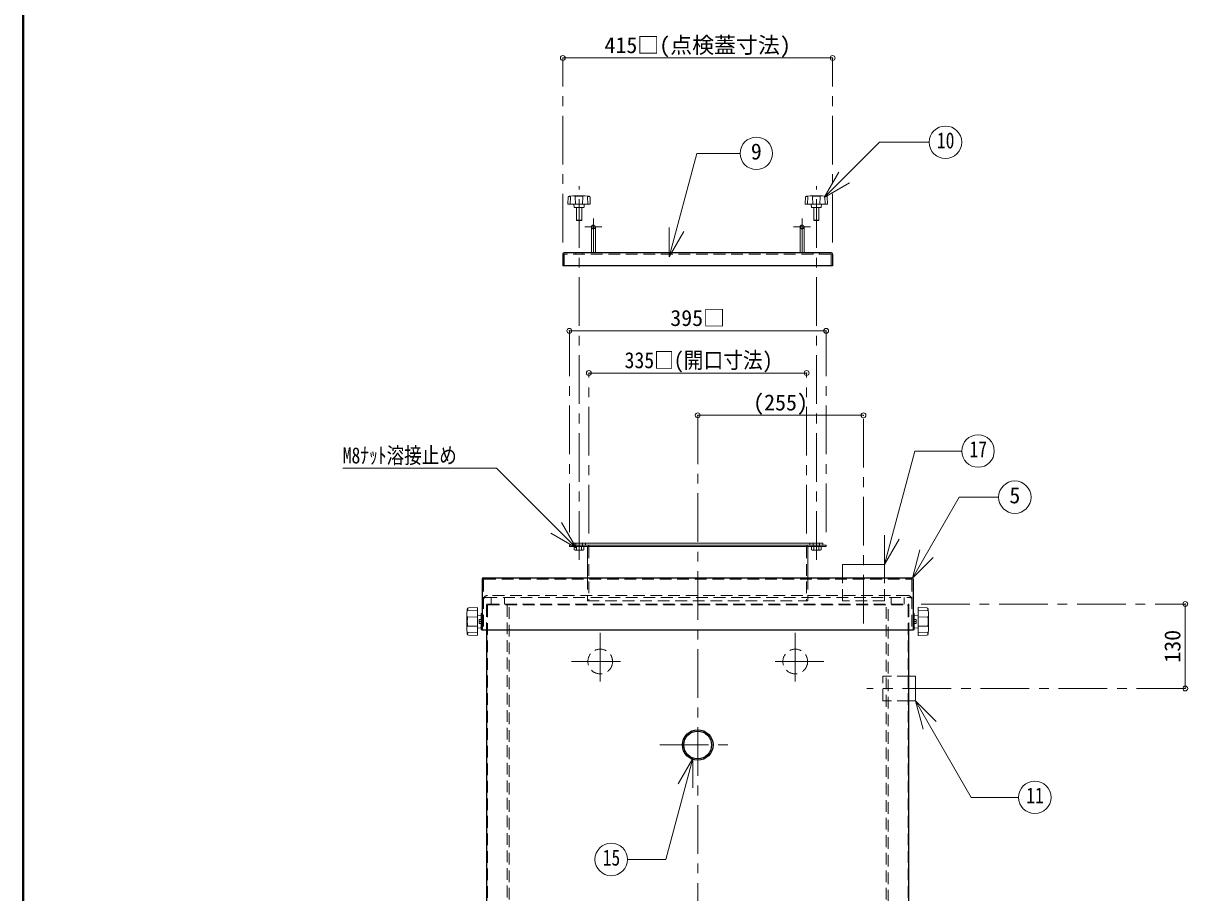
# Model space of a CAD drawing. Units: millimetres at full size, sheet at 1:15; details may follow other scales. Extents: x -3184 to 2891, y -2037 to 2178.
# Drawn here: x -3184 to -1393, y -755 to 584 of the extents above; entities that cross this region are included whole.
import ezdxf
from ezdxf.enums import TextEntityAlignment as Align

# ---------------------------------------------------------------- set-up
doc = ezdxf.new("R2010")
doc.units = ezdxf.units.MM
doc.header["$LTSCALE"] = 15
doc.header["$PDMODE"] = 32
doc.header["$PDSIZE"] = 7.5
doc.linetypes.add('CHAIN1', pattern=[8, 5, -1, 1, -1])
doc.linetypes.add('DASHED1', pattern=[1.8, 1.2, -0.6])
doc.layers.add('0-0', color=7, linetype='Continuous', lineweight=18)
doc.styles.add('ＭＳ ゴシック', font='')
doc.styles.get('ＭＳ ゴシック').set_extended_font_data('MS Gothic')

msp = doc.modelspace()

# ---------------------------------------------------------------- linework, layer by layer
at = {"layer": '0-0', "color": 1, "lineweight": 40}
msp.add_line((-3184.2, -2037.13), (-3184.2, 2177.87), dxfattribs=at)
at = {"layer": '0-0', "color": 4, "lineweight": 9}
for p, q in [((-2354.2, 530.37), (-1939.2, 530.37)), ((-2310.2, 270.37), (-2310.2, 230.37)), ((-2304.2, 270.37), (-2304.2, 230.37)), ((-1989.2, 270.37), (-1989.2, 230.37)), ((-1983.2, 270.37), (-1983.2, 230.37)), ((-1949.2, 110.37), (-2344.2, 110.37)), ((-2314.2, 45.37), (-1979.2, 45.37)), ((-2146.7, -19.63), (-1891.7, -19.63)), ((-2316.2, -222.63), (-2316.2, -269.63)), ((-1977.2, -222.63), (-1977.2, -269.63)), ((-1924.2, -269.63), (-1924.2, -249.13)), ((-1859.2, -249.13), (-1924.2, -249.13)), ((-1859.2, -269.63), (-1859.2, -249.13)), ((-1396.7, -310.13), (-1396.7, -440.13))]:
    msp.add_line(p, q, dxfattribs=at)
at = {"layer": '0-0', "color": 4, "linetype": 'CHAIN1', "lineweight": 9}
for p, q in [((-2354.2, 246.37), (-2354.2, 530.37)), ((-1939.2, 246.37), (-1939.2, 530.37)), ((-2329.2, -242.13), (-2329.2, 332.97)), ((-1964.2, -242.13), (-1964.2, 332.97)), ((-2320.2, 270.37), (-2294.2, 270.37)), ((-2307.2, 283.37), (-2307.2, 230.37)), ((-1973.2, 270.37), (-1999.2, 270.37)), ((-1986.2, 283.37), (-1986.2, 230.37)), ((-2344.2, -199.63), (-2344.2, 110.37)), ((-1949.2, -199.63), (-1949.2, 110.37)), ((-2314.2, -201.63), (-2314.2, 45.37)), ((-1979.2, -201.63), (-1979.2, 45.37)), ((-2146.7, -19.63), (-2146.7, -1312.13)), ((-1891.7, -340.13), (-1891.7, -19.63)), ((-1803.2, -310.13), (-1396.7, -310.13)), ((-2296.7, -354.63), (-2296.7, -442.63)), ((-1996.7, -354.63), (-1996.7, -442.63)), ((-2340.7, -398.63), (-2252.7, -398.63)), ((-1952.7, -398.63), (-2040.7, -398.63)), ((-1396.7, -440.13), (-1886.7, -440.13)), ((-2205.2, -527.13), (-2088.2, -527.13))]:
    msp.add_line(p, q, dxfattribs=at)
at = {"layer": '0-0'}
for p, q in [((-1952.21, 315.7), (-1929.71, 354.67)), ((-1952.21, 315.7), (-1913.24, 338.2)), ((-2346.37, 305.58), (-2346.03, 316.1)), ((-2312.43, 305.17), (-2345.97, 305.17)), ((-2338.61, 317.96), (-2344.52, 317.65)), ((-2342.75, 305.17), (-2342.36, 316.81)), ((-2320.21, 317.97), (-2338.19, 317.97)), ((-2336.83, 300.74), (-2337.2, 305.17)), ((-2334.69, 305.17), (-2335.07, 316.81)), ((-2323.72, 305.17), (-2323.33, 316.81)), ((-2321.57, 300.74), (-2321.2, 305.17)), ((-2319.79, 317.96), (-2313.89, 317.65)), ((-2315.65, 305.17), (-2316.04, 316.81)), ((-2312.03, 305.58), (-2312.37, 316.1)), ((-1981.37, 305.58), (-1981.03, 316.1)), ((-1980.97, 305.17), (-1947.43, 305.17)), ((-1973.61, 317.96), (-1979.52, 317.65)), ((-1977.75, 305.17), (-1977.36, 316.81)), ((-1973.19, 317.97), (-1955.21, 317.97)), ((-1971.83, 300.74), (-1972.2, 305.17)), ((-1969.69, 305.17), (-1970.07, 316.81)), ((-1958.72, 305.17), (-1958.33, 316.81)), ((-1956.57, 300.74), (-1956.2, 305.17)), ((-1954.79, 317.96), (-1948.89, 317.65)), ((-1950.65, 305.17), (-1951.04, 316.81)), ((-1947.03, 305.58), (-1947.37, 316.1)), ((-2321.97, 300.37), (-2336.43, 300.37)), ((-2333.2, 280.87), (-2333.2, 300.37)), ((-2325.2, 280.87), (-2325.2, 300.37)), ((-1971.43, 300.37), (-1956.97, 300.37)), ((-1968.2, 280.87), (-1968.2, 300.37)), ((-1960.2, 280.87), (-1960.2, 300.37)), ((-2325.2, 280.87), (-2333.2, 280.87)), ((-2190.6, 224.4), (-2190.6, 269.4)), ((-1968.2, 280.87), (-1960.2, 280.87)), ((-2190.6, 224.4), (-2168.1, 263.37)), ((-2456.35, -101.17), (-2692.7, -101.17)), ((-2333.85, -223.67), (-2456.35, -101.17)), ((-2333.85, -223.67), (-2356.35, -184.7)), ((-2333.85, -223.67), (-2372.82, -201.17)), ((-1859.29, -249.26), (-1859.29, -204.26)), ((-1859.29, -249.26), (-1836.79, -210.29)), ((-2344.2, -219.63), (-1949.2, -219.63)), ((-2344.2, -219.63), (-2344.2, -221.63)), ((-1949.2, -221.63), (-2344.2, -221.63)), ((-2335.45, -227.13), (-2322.95, -227.13)), ((-2332.95, -221.93), (-2332.95, -226.63)), ((-2325.45, -221.93), (-2325.45, -226.63)), ((-1957.95, -227.13), (-1970.45, -227.13)), ((-1967.95, -221.93), (-1967.95, -226.63)), ((-1960.45, -221.93), (-1960.45, -226.63)), ((-1954.2, -216.63), (-1954.2, -219.63)), ((-1949.2, -219.63), (-1949.2, -221.63)), ((-1816.5, -270.45), (-1804.85, -226.98)), ((-1816.5, -270.45), (-1784.68, -238.63)), ((-2501.69, -325.37), (-2501.3, -317.98)), ((-2485.7, -320.2), (-2500.25, -320.68)), ((-2486.22, -315.67), (-2499.37, -316.09)), ((-2485.7, -358.09), (-2485.7, -316.17)), ((-1807.7, -358.09), (-1807.7, -316.17)), ((-1807.7, -320.2), (-1793.15, -320.68)), ((-1807.19, -315.67), (-1794.04, -316.09)), ((-1791.72, -325.37), (-1792.11, -317.98)), ((-2501.7, -348.37), (-2501.7, -325.89)), ((-2485.7, -330.28), (-2500.25, -329.79)), ((-2480.16, -327.59), (-2485.7, -327.13)), ((-2482.95, -334.78), (-2482.95, -339.48)), ((-2482.33, -334.13), (-2479.7, -334.13)), ((-2482.33, -337.13), (-2479.7, -337.13)), ((-2482.33, -340.13), (-2479.7, -340.13)), ((-2479.7, -324.63), (-2478.2, -324.63)), ((-1813.7, -324.63), (-1815.2, -324.63)), ((-1811.08, -334.13), (-1813.7, -334.13)), ((-1811.08, -337.13), (-1813.7, -337.13)), ((-1811.08, -340.13), (-1813.7, -340.13)), ((-1813.24, -327.59), (-1807.7, -327.13)), ((-1810.45, -334.78), (-1810.45, -339.48)), ((-1807.7, -330.28), (-1793.15, -329.79)), ((-1791.7, -348.37), (-1791.7, -325.89)), ((-2501.69, -348.89), (-2501.3, -356.28)), ((-2485.7, -343.98), (-2500.25, -344.47)), ((-2485.7, -354.06), (-2500.25, -353.58)), ((-2486.22, -358.59), (-2499.37, -358.17)), ((-2480.16, -346.67), (-2485.7, -347.13)), ((-1813.24, -346.67), (-1807.7, -347.13)), ((-1807.7, -343.98), (-1793.15, -344.47)), ((-1807.7, -354.06), (-1793.15, -353.58)), ((-1807.19, -358.59), (-1794.04, -358.17)), ((-1791.72, -348.89), (-1792.11, -356.28)), ((-1811.7, -459.13), (-1821.7, -459.13)), ((-1811.76, -459.06), (-1800.11, -502.52)), ((-1811.76, -459.06), (-1779.94, -490.88)), ((-2154.33, -547.95), (-2195.95, -703.3)), ((-2154.33, -547.95), (-2176.83, -586.92)), ((-2154.33, -547.95), (-2154.33, -592.95)), ((-2254.75, -703.3), (-2195.95, -703.3))]:
    msp.add_line(p, q, dxfattribs=at)
at = {"layer": '0-0', "color": 5, "lineweight": 25}
for p, q in [((-2354.2, 228.37), (-2354.2, 210.37)), ((-1941.2, 230.37), (-2352.2, 230.37)), ((-1939.2, 228.37), (-1939.2, 210.37)), ((-1939.2, 210.37), (-2354.2, 210.37)), ((-2478.2, -271.63), (-2478.2, -349.63)), ((-2476.2, -269.63), (-1817.2, -269.63)), ((-1815.2, -271.63), (-1815.2, -349.63)), ((-2478.2, -349.63), (-1815.2, -349.63)), ((-2471.7, -349.63), (-2471.7, -1232.63)), ((-1821.7, -1232.63), (-1821.7, -349.63))]:
    msp.add_line(p, q, dxfattribs=at)
at = {"layer": '0-0', "linetype": 'DASHED1'}
for p, q in [((-2352.2, 227.37), (-2352.2, 210.37)), ((-1942.2, 228.37), (-2351.2, 228.37)), ((-2334.2, 228.37), (-2334.2, 230.37)), ((-2324.2, 228.37), (-2324.2, 230.37)), ((-1969.2, 228.37), (-1969.2, 230.37)), ((-1959.2, 228.37), (-1959.2, 230.37)), ((-1941.2, 227.37), (-1941.2, 210.37)), ((-2476.2, -272.63), (-2476.2, -349.63)), ((-2475.2, -271.63), (-1818.2, -271.63)), ((-1817.2, -272.63), (-1817.2, -349.63)), ((-2473.2, -300.13), (-1820.2, -300.13)), ((-1823.2, -297.13), (-2470.2, -297.13)), ((-2464.2, -310.13), (-2464.2, -300.13)), ((-1829.2, -310.13), (-1829.2, -300.13)), ((-2471.7, -311.63), (-2471.7, -349.63)), ((-2470.2, -310.13), (-1823.2, -310.13)), ((-2470.2, -312.38), (-2470.2, -1231.88)), ((-2469.45, -311.63), (-1823.95, -311.63)), ((-2439.7, -311.63), (-2439.7, -1200.13)), ((-2436.7, -1197.13), (-2436.7, -310.13)), ((-1856.7, -1197.13), (-1856.7, -310.13)), ((-1853.7, -1200.13), (-1853.7, -311.63)), ((-1823.2, -312.38), (-1823.2, -1231.88)), ((-1821.7, -311.63), (-1821.7, -349.63))]:
    msp.add_line(p, q, dxfattribs=at)
at = {"layer": '0-0', "color": 4, "linetype": 'DASHED1', "lineweight": 9}
for p, q in [((-2334.2, -221.63), (-2334.2, -216.63)), ((-2324.2, -221.63), (-2324.2, -216.63)), ((-2319.2, -216.63), (-2319.2, -219.63)), ((-2314.2, -221.63), (-2314.2, -305.13)), ((-1979.2, -221.63), (-1979.2, -305.13)), ((-1974.2, -216.63), (-1974.2, -219.63)), ((-1969.2, -221.63), (-1969.2, -216.63)), ((-1959.2, -221.63), (-1959.2, -216.63)), ((-2316.2, -269.63), (-2316.2, -305.13)), ((-1977.2, -269.63), (-1977.2, -305.13)), ((-1859.2, -305.13), (-1859.2, -269.63)), ((-2444.2, -310.13), (-2444.2, -300.13)), ((-1849.2, -310.13), (-1849.2, -300.13)), ((-2316.2, -305.13), (-1977.2, -305.13)), ((-1861.7, -459.13), (-1861.7, -421.13)), ((-1821.7, -421.13), (-1861.7, -421.13)), ((-1821.7, -459.13), (-1861.7, -459.13))]:
    msp.add_line(p, q, dxfattribs=at)
at = {"layer": '0-0'}
for points in [[(-1952.21, 315.7), (-1867.31, 400.6), (-1790.63, 400.6)], [(-2190.6, 224.4), (-2147.96, 383.54), (-2081.53, 383.54)], [(-2325.2, 280.87), (-2325.7, 280.37), (-2332.7, 280.37), (-2333.2, 280.87)], [(-1968.2, 280.87), (-1967.7, 280.37), (-1960.7, 280.37), (-1960.2, 280.87)], [(-1859.29, -249.26), (-1812.52, -74.7), (-1740.45, -74.7)], [(-1816.5, -270.45), (-1744.48, -145.71), (-1683.89, -145.71)], [(-1954.2, -216.63), (-2339.2, -216.63), (-2339.2, -219.63)], [(-2336.68, -221.93), (-2336.68, -226.63), (-2335.45, -227.13)], [(-2321.72, -221.93), (-2321.72, -226.63), (-2322.95, -227.13)], [(-1971.68, -221.93), (-1971.68, -226.63), (-1970.45, -227.13)], [(-1956.72, -221.93), (-1956.72, -226.63), (-1957.95, -227.13)], [(-2479.7, -324.63), (-2479.7, -349.63), (-2478.2, -349.63)], [(-1813.7, -324.63), (-1813.7, -349.63), (-1815.2, -349.63)], [(-1811.7, -459.13), (-1811.7, -421.13), (-1821.7, -421.13)], [(-1811.76, -459.06), (-1725.94, -607.71), (-1653.14, -607.71)]]:
    msp.add_lwpolyline(points, dxfattribs=at)
at = {"layer": '0-0', "color": 4, "linetype": 'DASHED1', "lineweight": 9}
msp.add_lwpolyline([(-1859.2, -305.13), (-1924.2, -305.13), (-1924.2, -269.63)], dxfattribs=at)
at = {"layer": '0-0'}
for centre in [(-1765.63, 400.6), (-2056.53, 383.54), (-1715.45, -74.7), (-1658.89, -145.71), (-1628.14, -607.71), (-2279.75, -703.3)]:
    msp.add_circle(centre, 25, dxfattribs=at)
at = {"layer": '0-0', "color": 4, "linetype": 'DASHED1', "lineweight": 9}
for centre in [(-2296.7, -398.63), (-1996.7, -398.63)]:
    msp.add_circle(centre, 19, dxfattribs=at)
at = {"layer": '0-0', "color": 5, "lineweight": 25}
for radius in [23.5, 21.35]:
    msp.add_circle((-2146.7, -527.13), radius, dxfattribs=at)
at = {"layer": '0-0'}
for centre, radius, start, end in [((-2345.97, 305.57), 0.4, 178.15415, 270), ((-2344.43, 316.05), 1.6, 93.01913, 178.15415), ((-2344.81, 315.51), 1.66, 93.02757, 128.73305), ((-2344.74, 309.2), 7.97, 72.62002, 91.09064), ((-2338.19, 309.97), 8, 90, 93.01913), ((-2334.67, 316.82), 0.4, 97.29873, 181.90915), ((-2329.2, 274.1), 43.47, 82.70127, 97.29873), ((-2323.73, 316.82), 0.4, 358.09085, 82.70127), ((-2320.21, 309.97), 8, 86.98087, 90), ((-2313.66, 309.2), 7.97, 88.90936, 107.37998), ((-2313.97, 316.05), 1.6, 1.84585, 86.98087), ((-2313.6, 315.51), 1.66, 51.26695, 86.97243), ((-2312.43, 305.57), 0.4, 270, 1.84585), ((-1980.97, 305.57), 0.4, 178.15415, 270), ((-1979.43, 316.05), 1.6, 93.01913, 178.15415), ((-1979.81, 315.51), 1.66, 93.02757, 128.73305), ((-1979.74, 309.2), 7.97, 72.62002, 91.09064), ((-1973.19, 309.97), 8, 90, 93.01913), ((-1969.67, 316.82), 0.4, 97.29873, 181.90915), ((-1964.2, 274.1), 43.47, 82.70127, 97.29873), ((-1958.73, 316.82), 0.4, 358.09085, 82.70127), ((-1955.21, 309.97), 8, 86.98087, 90), ((-1948.66, 309.2), 7.97, 88.90936, 107.37998), ((-1948.97, 316.05), 1.6, 1.84585, 86.98087), ((-1948.6, 315.51), 1.66, 51.26695, 86.97243), ((-1947.43, 305.57), 0.4, 270, 1.84585), ((-2336.43, 300.77), 0.4, 184.76364, 270), ((-2321.97, 300.77), 0.4, 270, 355.23636), ((-1971.43, 300.77), 0.4, 184.76364, 270), ((-1956.97, 300.77), 0.4, 270, 355.23636), ((-2336.38, -221.93), 0.3, 90, 180), ((-2335.69, -219.48), 7.65, 271.74524, 290.89913), ((-2333.25, -221.93), 0.3, 0, 90), ((-2332.65, -221.93), 0.3, 90, 180), ((-2329.2, -212.8), 14.33, 254.82182, 285.17818), ((-2325.75, -221.93), 0.3, 0, 90), ((-2325.15, -221.93), 0.3, 90, 180), ((-2322.72, -219.48), 7.65, 249.10087, 268.25476), ((-2322.02, -221.93), 0.3, 0, 90), ((-1971.38, -221.93), 0.3, 90, 180), ((-1970.69, -219.48), 7.65, 271.74524, 290.89913), ((-1968.25, -221.93), 0.3, 0, 90), ((-1967.65, -221.93), 0.3, 90, 180), ((-1964.2, -212.8), 14.33, 254.82182, 285.17818), ((-1960.75, -221.93), 0.3, 0, 90), ((-1960.15, -221.93), 0.3, 90, 180), ((-1957.72, -219.48), 7.65, 249.10087, 268.25476), ((-1957.02, -221.93), 0.3, 0, 90), ((-2499.3, -318.09), 2, 91.84585, 176.98087), ((-2498.63, -317.63), 2.07, 141.26695, 176.97243), ((-2490.74, -317.71), 9.96, 178.90936, 197.37998), ((-2486.2, -316.17), 0.5, 0, 91.84585), ((-1807.2, -316.17), 0.5, 88.15415, 180), ((-1794.1, -318.09), 2, 3.01913, 88.15415), ((-1802.66, -317.71), 9.96, 342.62002, 1.09064), ((-1794.77, -317.63), 2.07, 3.02757, 38.73305), ((-2491.7, -325.89), 10, 176.98087, 180), ((-2446.87, -337.13), 54.34, 172.70127, 187.29873), ((-2500.27, -330.29), 0.5, 88.09085, 172.70127), ((-2481.39, -335.66), 1.79, 121.62812, 150.75937), ((-2480.85, -335.63), 2.11, 134.62454, 225.37546), ((-2480.85, -338.63), 2.11, 134.62454, 225.37546), ((-2481.39, -338.6), 1.79, 209.24063, 238.37188), ((-2480.2, -328.09), 0.5, 0, 85.23636), ((-1813.2, -328.09), 0.5, 94.76364, 180), ((-1812.02, -335.66), 1.79, 29.24063, 58.37188), ((-1812.56, -335.63), 2.11, 314.62454, 45.37546), ((-1812.56, -338.63), 2.11, 314.62454, 45.37546), ((-1812.02, -338.6), 1.79, 301.62812, 330.75937), ((-1793.14, -330.29), 0.5, 7.29873, 91.90915), ((-1846.54, -337.13), 54.34, 352.70127, 7.29873), ((-1801.7, -325.89), 10, 0, 3.01913), ((-2491.7, -348.37), 10, 180, 183.01913), ((-2499.3, -356.17), 2, 183.01913, 268.15415), ((-2500.27, -343.97), 0.5, 187.29873, 271.90915), ((-2490.74, -356.55), 9.96, 162.62002, 181.09064), ((-2498.63, -356.63), 2.07, 183.02757, 218.73305), ((-2486.2, -358.09), 0.5, 268.15415, 0), ((-2480.2, -346.17), 0.5, 274.76364, 0), ((-1813.2, -346.17), 0.5, 180, 265.23636), ((-1807.2, -358.09), 0.5, 180, 271.84585), ((-1794.1, -356.17), 2, 271.84585, 356.98087), ((-1793.14, -343.97), 0.5, 268.09085, 352.70127), ((-1802.66, -356.55), 9.96, 358.90936, 17.37998), ((-1794.77, -356.63), 2.07, 321.26695, 356.97243), ((-1801.7, -348.37), 10, 356.98087, 0)]:
    msp.add_arc(centre, radius, start, end, dxfattribs=at)
at = {"layer": '0-0', "color": 4, "lineweight": 9}
for centre, radius, start, end in [((-2307.2, 270.37), 3, 360, 180), ((-1986.2, 270.37), 3, 360, 180), ((-2317.2, -222.63), 1, 0, 90), ((-1976.2, -222.63), 1, 90, 180)]:
    msp.add_arc(centre, radius, start, end, dxfattribs=at)
at = {"layer": '0-0', "color": 4, "linetype": 'DASHED1', "lineweight": 9}
for centre, radius, start, end in [((-2307.2, 270.37), 3, 180, 0), ((-1986.2, 270.37), 3, 180, 0), ((-2316.2, -221.63), 2, 0, 90), ((-1977.2, -221.63), 2, 90, 180)]:
    msp.add_arc(centre, radius, start, end, dxfattribs=at)
at = {"layer": '0-0', "color": 5, "lineweight": 25}
for centre, start, end in [((-2352.2, 228.37), 90, 180), ((-1941.2, 228.37), 0, 90), ((-2476.2, -271.63), 90, 180), ((-1817.2, -271.63), 0, 90)]:
    msp.add_arc(centre, 2, start, end, dxfattribs=at)
at = {"layer": '0-0', "linetype": 'DASHED1'}
for centre, radius, start, end in [((-2351.2, 227.37), 1, 90, 180), ((-1942.2, 227.37), 1, 0, 90), ((-2475.2, -272.63), 1, 90, 180), ((-1818.2, -272.63), 1, 0, 90), ((-2470.2, -303.13), 6, 90, 180), ((-2473.2, -303.13), 3, 90, 180), ((-1823.2, -303.13), 6, 0, 90), ((-1820.2, -303.13), 3, 0, 90), ((-2470.2, -311.63), 1.5, 90, 180), ((-2469.45, -312.38), 0.75, 90, 180), ((-1823.95, -312.38), 0.75, 0, 90), ((-1823.2, -311.63), 1.5, 0, 90)]:
    msp.add_arc(centre, radius, start, end, dxfattribs=at)
at = {"layer": '0-0', "color": 1}
for p in [(-2354.2, 530.37), (-1939.2, 530.37), (-2344.2, 110.37), (-1949.2, 110.37), (-2314.2, 45.37), (-1979.2, 45.37), (-2146.7, -19.63), (-1891.7, -19.63), (-1396.7, -310.13), (-1396.7, -440.13)]:
    msp.add_point(p, dxfattribs=at)

# ---------------------------------------------------------------- texts
at = {"layer": '0-0', "style": 'ＭＳ ゴシック'}
for s, p in [('415□(点検蓋寸法)', (-2290.14, 530.37)), ('9', (-2064.97, 366.66)), ('395□', (-2188.89, 110.37)), ('(255)', (-2061.39, -19.63)), ('5', (-1667.33, -162.59))]:
    msp.add_text(s, height=24.74, dxfattribs=at).set_placement(p, align=Align.BOTTOM_LEFT)
for s, width, p in [('10', 0.8, (-1778.75, 383.72)), ('335□(開口寸法)', 0.9, (-2259.2, 45.37)), ('M8ﾅｯﾄ溶接止め', 0.8, (-2692.7, -101.17)), ('17', 0.8, (-1728.57, -91.58)), ('11', 0.8, (-1641.26, -624.58)), ('15', 0.8, (-2292.87, -720.18))]:
    msp.add_text(s, height=24.74, dxfattribs=dict(at, width=width)).set_placement(p, align=Align.BOTTOM_LEFT)
msp.add_text('130', height=24.74, rotation=90, dxfattribs=at).set_placement((-1396.7, -400.44), align=Align.BOTTOM_LEFT)

doc.saveas('drawing.dxf')
